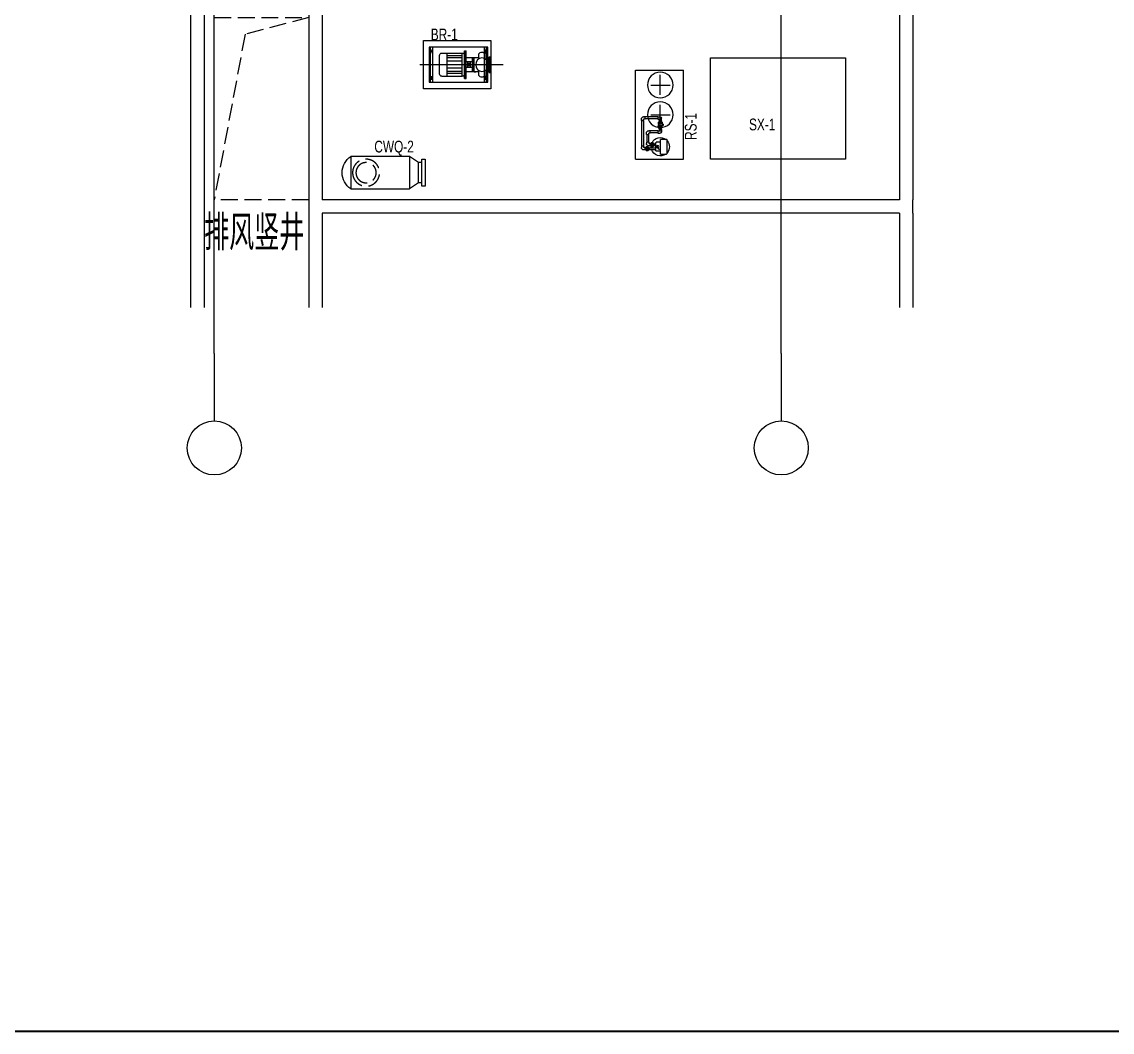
# Model space of a CAD drawing. Extents: x -253824 to 107923, y -224968 to 180578.
# Drawn here: x -191323 to -175171, y 1218 to 16185 of the extents above; entities that cross this region are included whole.
import ezdxf
from ezdxf.enums import TextEntityAlignment as Align

# ---------------------------------------------------------------- set-up
doc = ezdxf.new("R2010")
doc.units = 0
doc.header["$LTSCALE"] = 1000
doc.header["$MEASUREMENT"] = 0
for name, pattern in [('ACAD_ISO04W100', [30, 24, -3, 0, -3]), ('CENTER', [2, 1.25, -0.25, 0.25, -0.25]), ('DASH', [0.35, 0.25, -0.1])]:
    doc.linetypes.add(name, pattern=pattern)
doc.layers.get('0').update_dxf_attribs({"linetype": 'CONTINUOUS'})
doc.layers.add('00AC-空调设备-131', color=131, linetype='CONTINUOUS', lineweight=18)
for name, color, linetype in [('02-TEXT_房间', 7, 'CONTINUOUS'), ('A-TECH_结构', 21, 'CONTINUOUS'), ('A_STR-砌块墙', 121, 'CONTINUOUS'), ('A_STR-砼墙', 51, 'CONTINUOUS'), ('A_STR-砼柱', 51, 'CONTINUOUS'), ('ACS_COM_BZ', 3, 'CONTINUOUS'), ('AXIS', 3, 'CONTINUOUS'), ('AXIS_TEXT', 7, 'CONTINUOUS'), ('DEVICE', 2, 'CONTINUOUS'), ('DOOR_FIRE', 220, 'CONTINUOUS'), ('DOOR_FIRE_TEXT', 7, 'CONTINUOUS'), ('DOTE', 1, 'CONTINUOUS'), ('WALL', 9, 'CONTINUOUS'), ('改造', 7, 'CONTINUOUS'), ('集水坑&', 6, 'CONTINUOUS')]:
    doc.layers.add(name, color=color, linetype=linetype)
doc.layers.add('04-不打印_辅助线', color=165, linetype='CONTINUOUS', plot=False)
doc.styles.add('_TCH_SPACE', font='ros.shx', dxfattribs={"width": 0.75, "height": 5, "bigfont": 'jd.shx'})
doc.styles.add('_TCH_WINDOW', font='ros.shx', dxfattribs={"width": 0.65, "height": 3.5, "bigfont": 'jd.shx'})
doc.styles.add('COMPLEX', font='COMPLEX')
doc.styles.add('HZF', font='ros.shx', dxfattribs={"width": 0.75, "bigfont": 'jd.shx'})

# ---------------------------------------------------------------- blocks, each defined once
blk = doc.blocks.new('图框-A1')
at = {"const_width": 0.5}
blk.add_lwpolyline([(766, 584), (25, 584), (25, 10), (766, 10)], close=True, dxfattribs=at)
blk = doc.blocks.new('12ddddddj')
at = {"layer": '集水坑&', "linetype": 'Continuous'}
h = blk.add_hatch(dxfattribs=at)
h.set_pattern_fill('ANSI31', color=256, scale=50, angle=135)
h.set_pattern_definition([(180, (350, -250), (-7e-15, -79.375), [])])
h.paths.add_polyline_path([(3014056, 294593), (3014756, 294593), (3014756, 293893), (3014056, 293893)])
h.paths.add_polyline_path([(3014056, 293593), (3014756, 293593), (3014756, 292893), (3014056, 292893)])
for points in [[(3015056, 294743), (3013556, 294743), (3013556, 292743), (3015056, 292743)], [(3014056, 294593), (3014756, 294593), (3014756, 293893), (3014056, 293893)], [(3014056, 293593), (3014756, 293593), (3014756, 292893), (3014056, 292893)]]:
    blk.add_lwpolyline(points, close=True, dxfattribs=at)
for centre in [(3013736, 294243), (3013736, 293243)]:
    blk.add_circle(centre, 50, dxfattribs=at)
blk = doc.blocks.new('_AXISO')
blk.add_circle((0, 0), 0.5)
at = {"layer": 'AXIS_TEXT', "style": 'COMPLEX', "width": 1.041667}
blk.add_attdef('A', text='', height=0.56, dxfattribs=at).set_placement((-0.25, -0.28), (0.25, -0.28), align=Align.FIT)
blk = doc.blocks.new('h1')
at = {"layer": 'A-TECH_结构', "linetype": 'DASH'}
for points in [[(-2, -2001), (1398, -2001), (1398, -4700), (-2, -4700), (-2, -2001)], [(1398, -2001), (455, -2250), (-2, -4700)]]:
    blk.add_lwpolyline(points, dxfattribs=at)
at = {"layer": 'A_STR-砌块墙'}
for p, q in [((-1802, 6850), (10348, 6850)), ((-1802, 6850), (-1802, -400)), ((10348, 6450), (10348, 6850)), ((-1602, 6650), (10148, 6650)), ((-1602, 6650), (-1602, -200)), ((10148, 6650), (10148, 6450)), ((10148, 6450), (10348, 6450)), ((10348, 4950), (10148, 4950)), ((10148, 4950), (10148, 1950)), ((10348, 1950), (10348, 4950)), ((10148, 1950), (10148, 1950)), ((10148, 1950), (10148, -300)), ((10348, 1950), (10348, -200)), ((-402, -200), (-1602, -200)), ((10148, -300), (10148, -4700)), ((10373, -200), (10348, -200)), ((10373, -400), (10373, -200)), ((-402, -400), (-1802, -400)), ((-352, -400), (-352, -6299)), ((-152, -400), (-152, -6299)), ((1398, -400), (1398, -4800)), ((1598, -400), (1398, -400)), ((1598, -400), (1598, -4700)), ((10348, -400), (10373, -400)), ((10348, -400), (10348, -4700)), ((1398, -4800), (1398, -6299)), ((10148, -4700), (1598, -4700)), ((10348, -4700), (10348, -4700)), ((10348, -4900), (10348, -4700)), ((10148, -4900), (1598, -4900)), ((1598, -4900), (1598, -6299)), ((10148, -4900), (10148, -6299)), ((10348, -4900), (10348, -4900)), ((10348, -4900), (10348, -6299))]:
    blk.add_line(p, q, dxfattribs=at)
at = {"layer": 'A_STR-砼墙'}
for p, q in [((-402, 2200), (-402, 400)), ((-2, 2200), (-402, 2200)), ((-2, 2200), (-2, 400)), ((2798, 0), (598, 0)), ((2798, -400), (2798, 0)), ((2798, -400), (598, -400))]:
    blk.add_line(p, q, dxfattribs=at)
at = {"layer": 'A_STR-砼柱'}
for p, q in [((598, 400), (-402, 400)), ((-402, 400), (-402, -400)), ((598, -400), (598, 400)), ((8898, 400), (7898, 400)), ((7898, 400), (7898, -400)), ((8898, -400), (8898, 400)), ((-402, -400), (598, -400)), ((7898, -400), (8898, -400))]:
    blk.add_line(p, q, dxfattribs=at)
at = {"layer": 'AXIS'}
for p, q in [((11192, 0), (12192, 0)), ((0, -6977), (0, -7977)), ((8398, -6977), (8398, -7977))]:
    blk.add_line(p, q, dxfattribs=at)
at = {"layer": 'DOOR_FIRE'}
for p, q in [((10248, 6450), (10979, 6450)), ((10248, 6450), (10248, 6412)), ((10248, 6412), (10979, 6412)), ((10979, 6412), (10979, 6450)), ((10248, 4987), (10979, 4987)), ((10248, 4950), (10248, 4987)), ((10248, 4950), (10979, 4950)), ((10979, 4987), (10979, 4950)), ((10373, -300), (10373, -1324)), ((10373, -300), (10425, -300)), ((10425, -300), (10425, -1324)), ((10425, -1324), (10373, -1324))]:
    blk.add_line(p, q, dxfattribs=at)
for centre, radius, start, end in [((10248, 6431), 731, 270, 358.5308), ((10248, 4969), 731, 1.4693, 90), ((10399, -300), 1024, 271.4691, 339.0071)]:
    blk.add_arc(centre, radius, start, end, dxfattribs=at)
at = {"layer": 'DOTE'}
for p, q in [((0, -6977), (0, 7474)), ((8398, -6977), (8398, 7474)), ((-2339, 0), (11192, 0))]:
    blk.add_line(p, q, dxfattribs=at)
at = {"layer": 'AXIS', "xscale": 800, "yscale": 800, "zscale": 800}
for p in [(12592, 0), (0, -8377), (8398, -8377)]:
    blk.add_blockref('_AXISO', p, dxfattribs=at)
at = {"layer": '集水坑&', "color": 1, "linetype": 'Continuous', "xscale": -1, "rotation": 180.0000022069715}
blk.add_blockref('12ddddddj', (-3015158, 299393), dxfattribs=at)
at = {"layer": '02-TEXT_房间', "color": 6, "style": '_TCH_SPACE', "width": 0.75}
blk.add_text('北换热站', height=173.6, rotation=359.1019, dxfattribs=at).set_placement((4192, 2240))
at = {"layer": '02-TEXT_房间', "style": '_TCH_SPACE', "width": 0.75}
blk.add_text('排风竖井', height=520.9, rotation=0, dxfattribs=at).set_placement((-152, -5450))
at = {"layer": '04-不打印_辅助线', "style": '_TCH_SPACE', "width": 0.529412}
blk.add_text('135', height=148.7, rotation=0.0499, dxfattribs=at).set_placement((4455, 2867))
at = {"layer": 'DOOR_FIRE_TEXT', "style": '_TCH_WINDOW'}
for s, height, rotation, width, p in [('甲', 174, 90, 0.65, (9813, 5564)), ('FGM1521', 148.8, 90, 0.458824, (9813, 5216)), ('FM2128', 148.8, 359.9998, 0.458824, (11238, 274)), ('甲', 174, 359.9998, 0.65, (11536, 274))]:
    blk.add_text(s, height=height, rotation=rotation, dxfattribs=dict(at, width=width)).set_placement(p)
blk = doc.blocks.new('beng')
at = {"layer": 'DEVICE', "color": 7}
for p, q in [((65, -300), (65, 300)), ((65, 229), (105, 229)), ((85, 259), (85, 194)), ((105, -300), (105, 300)), ((455, -234), (455, 234)), ((512, -198), (512, 198)), ((789, -198), (789, 198)), ((1054, -300), (1054, 300)), ((1055, 229), (1095, 229)), ((1075, 259), (1075, 194)), ((1095, -300), (1095, 300)), ((0, -134), (0, 134)), ((294, -122), (294, 122)), ((310, -122), (310, 122)), ((326, -122), (326, 122)), ((326, 47), (439, 47)), ((358, -47), (358, 47)), ((358, 22), (408, 22)), ((408, -47), (408, 47)), ((512, 150), (789, 150)), ((512, 115), (789, 115)), ((512, 62), (789, 62)), ((326, -47), (439, -47)), ((358, -22), (408, -22)), ((512, -62), (789, -62)), ((512, -115), (789, -115)), ((512, -150), (789, -150)), ((65, -229), (105, -229)), ((85, -259), (85, -194)), ((1054, -229), (1095, -229)), ((1075, -259), (1075, -194))]:
    blk.add_line(p, q, dxfattribs=at)
at = {"layer": 'DEVICE', "color": 7, "linetype": 'CENTER', "ltscale": 500}
blk.add_line((-241, 0), (1293, 0), dxfattribs=at)
at = {"layer": 'DEVICE', "color": 7}
blk.add_lwpolyline([(40, 300), (1120, 300), (1120, -300), (40, -300)], close=True, dxfattribs=at)
for centre in [(85, 229), (1075, 229), (85, -229), (1075, -229)]:
    blk.add_circle(centre, 8.14, dxfattribs=at)
at = {"layer": 'WALL', "ltscale": 0.2}
for p, q in [((471, 234), (439, 234)), ((439, -234), (439, 234)), ((471, -234), (471, 234)), ((889, 198), (512, 198)), ((16, 134), (-16, 134)), ((-16, -134), (-16, 134)), ((16, -134), (16, 134)), ((89, 96), (16, 96)), ((95, 100), (95, 185)), ((205, 100), (205, 185)), ((439, 122), (205, 122)), ((296, 122), (264, 122)), ((471, -142), (471, 142)), ((930, -157), (930, 157)), ((16, -134), (-16, -134)), ((16, -134), (3, -134)), ((89, -96), (16, -96)), ((95, -185), (95, -100)), ((205, -185), (205, -100)), ((206, -122), (439, -122)), ((296, -122), (264, -122)), ((296, -122), (283, -122)), ((471, -234), (439, -234)), ((471, -234), (458, -234)), ((889, -198), (512, -198))]:
    blk.add_line(p, q, dxfattribs=at)
blk.add_circle((150, 0), 114, dxfattribs=at)
for centre, radius, start, end in [((150, 144), 68.9, 36.4877, 143.5123), ((512, 157), 40.7, 90, 180), ((889, 157), 40.7, 0, 90), ((150, -144), 68.9, 216.4877, 323.5123), ((512, -157), 40.7, 180, 270), ((889, -157), 40.7, 270, 0)]:
    blk.add_arc(centre, radius, start, end, dxfattribs=at)
blk = doc.blocks.new('CWQ')
for p, q in [((-239, 232), (-239, 1101)), ((-239, 1101), (239, 1101)), ((239, 1101), (239, 232)), ((-150, 100), (-239, 232)), ((-239, 232), (239, 232)), ((150, 100), (239, 232)), ((200, 50), (-200, 50)), ((200, 50), (-200, 50)), ((-150, 50), (-150, 100)), ((150, 100), (-150, 100)), ((150, 50), (150, 100))]:
    blk.add_line(p, q)
blk.add_lwpolyline([(-200, 50), (-200, 0), (200, 0), (200, 50)])
blk.add_lwpolyline([(-200, 50), (-200, 0), (200, 0), (200, 50)])
at = {"linetype": 'DASH'}
for radius in [200, 150]:
    blk.add_circle((0, 876), radius, dxfattribs=at)
blk.add_arc((0, 946), 285, 33.0026, 146.9974)
blk = doc.blocks.new('A$C1A1A00B8')
at = {"layer": '00AC-空调设备-131', "color": 8, "lineweight": -3}
for p, q in [((300, 914), (300, 0)), ((2000, 914), (300, 914)), ((2000, 914), (2000, 0)), ((2000, 0), (300, 0))]:
    blk.add_line(p, q, dxfattribs=at)
at = {"layer": '00AC-空调设备-131', "lineweight": -3}
for p, q in [((1190, 732, 0), (1190, 758, 0)), ((1234, 732, 0), (1190, 732, 0)), ((1195, 490, 0), (1195, 732, 0)), ((1230, 490, 0), (1230, 732, 0)), ((1261, 802, 0), (1234, 802, 0)), ((1234, 732, 0), (1234, 758, 0)), ((1261, 758, 0), (1234, 758, 0)), ((1261, 802, 0), (1261, 758, 0)), ((1261, 797, 0), (1753, 797, 0)), ((1261, 762, 0), (1753, 762, 0)), ((1458, 634, 0), (1458, 661, 0)), ((1501, 634, 0), (1458, 634, 0)), ((1462, 490, 0), (1462, 634, 0)), ((1497, 490, 0), (1497, 634, 0)), ((1528, 704, 0), (1501, 704, 0)), ((1528, 661, 0), (1501, 661, 0)), ((1501, 634, 0), (1501, 661, 0)), ((1528, 704, 0), (1528, 661, 0)), ((1528, 700, 0), (1676, 700, 0)), ((1528, 665, 0), (1676, 665, 0)), ((1676, 661, 0), (1676, 704, 0)), ((1676, 704, 0), (1702, 704, 0)), ((1676, 661, 0), (1702, 661, 0)), ((1702, 633, 0), (1702, 661, 0)), ((1702, 612, 0), (1702, 633, 0)), ((1702, 633, 0), (1746, 633, 0)), ((1746, 633, 0), (1702, 633, 0)), ((1708, 556, 0), (1708, 633, 0)), ((1724, 556, 0), (1724, 633, 0)), ((1740, 556, 0), (1740, 633, 0)), ((1746, 633, 0), (1746, 661, 0)), ((1746, 612, 0), (1746, 633, 0)), ((1753, 758, 0), (1753, 802, 0)), ((1753, 802, 0), (1779, 802, 0)), ((1753, 758, 0), (1779, 758, 0)), ((1762, 678, 0), (1762, 710, 0)), ((1762, 710, 0), (1839, 710, 0)), ((1765, 675, 0), (1762, 678, 0)), ((1765, 675, 0), (1837, 675, 0)), ((1771, 675, 0), (1771, 710, 0)), ((1779, 731, 0), (1779, 758, 0)), ((1779, 710, 0), (1779, 731, 0)), ((1779, 731, 0), (1823, 731, 0)), ((1823, 731, 0), (1779, 731, 0)), ((1779, 654, 0), (1779, 675, 0)), ((1779, 654, 0), (1823, 654, 0)), ((1783, 654, 0), (1783, 524, 0)), ((1785, 654, 0), (1785, 731, 0)), ((1801, 654, 0), (1801, 731, 0)), ((1817, 654, 0), (1817, 731, 0)), ((1818, 654, 0), (1818, 524, 0)), ((1823, 731, 0), (1823, 758, 0)), ((1823, 710, 0), (1823, 731, 0)), ((1823, 654, 0), (1823, 675, 0)), ((1831, 675, 0), (1831, 710, 0)), ((1839, 678, 0), (1837, 675, 0)), ((1839, 678, 0), (1839, 710, 0)), ((1190, 490, 0), (1234, 490, 0)), ((1190, 490, 0), (1190, 441, 0)), ((1257, 419, 0), (1212, 419, 0)), ((1234, 490, 0), (1234, 441, 0)), ((1257, 463, 0), (1234, 463, 0)), ((1257, 463, 0), (1257, 419, 0)), ((1257, 459, 0), (1271, 459, 0)), ((1257, 424, 0), (1271, 424, 0)), ((1271, 463, 0), (1292, 463, 0)), ((1271, 419, 0), (1271, 463, 0)), ((1271, 457, 0), (1327, 457, 0)), ((1271, 441, 0), (1327, 441, 0)), ((1271, 425, 0), (1327, 425, 0)), ((1271, 419, 0), (1292, 419, 0)), ((1295, 480, 0), (1292, 477, 0)), ((1292, 405, 0), (1292, 477, 0)), ((1292, 471, 0), (1327, 471, 0)), ((1295, 480, 0), (1327, 480, 0)), ((1327, 403, 0), (1327, 480, 0)), ((1397, 480, 0), (1365, 480, 0)), ((1365, 403, 0), (1365, 480, 0)), ((1400, 471, 0), (1365, 471, 0)), ((1421, 457, 0), (1365, 457, 0)), ((1421, 441, 0), (1365, 441, 0)), ((1421, 425, 0), (1365, 425, 0)), ((1397, 480, 0), (1400, 477, 0)), ((1400, 405, 0), (1400, 477, 0)), ((1421, 463, 0), (1400, 463, 0)), ((1421, 419, 0), (1400, 419, 0)), ((1421, 463, 0), (1421, 419, 0)), ((1421, 459, 0), (1435, 459, 0)), ((1421, 424, 0), (1435, 424, 0)), ((1435, 463, 0), (1458, 463, 0)), ((1435, 463, 0), (1435, 419, 0)), ((1435, 419, 0), (1479, 419, 0)), ((1458, 490, 0), (1501, 490, 0)), ((1458, 490, 0), (1458, 441, 0)), ((1501, 490, 0), (1501, 441, 0)), ((1902, 435, 0), (1622, 435, 0)), ((1678, 435, 0), (1678, 517, 0)), ((1685, 612, 0), (1762, 612, 0)), ((1685, 580, 0), (1685, 612, 0)), ((1688, 577, 0), (1685, 580, 0)), ((1839, 524, 0), (1685, 524, 0)), ((1688, 577, 0), (1760, 577, 0)), ((1694, 577, 0), (1694, 612, 0)), ((1702, 556, 0), (1702, 577, 0)), ((1702, 556, 0), (1746, 556, 0)), ((1706, 556, 0), (1706, 524, 0)), ((1741, 556, 0), (1741, 524, 0)), ((1746, 556, 0), (1746, 577, 0)), ((1754, 577, 0), (1754, 612, 0)), ((1762, 580, 0), (1760, 577, 0)), ((1762, 580, 0), (1762, 612, 0)), ((1846, 435, 0), (1846, 517, 0)), ((1292, 411, 0), (1327, 411, 0)), ((1292, 405, 0), (1295, 403, 0)), ((1295, 403, 0), (1327, 403, 0)), ((1335, 384, 0), (1333, 393, 0)), ((1333, 393, 0), (1359, 393, 0)), ((1335, 384, 0), (1357, 384, 0)), ((1339, 407, 0), (1339, 393, 0)), ((1353, 407, 0), (1353, 393, 0)), ((1357, 384, 0), (1359, 393, 0)), ((1400, 411, 0), (1365, 411, 0)), ((1397, 403, 0), (1365, 403, 0)), ((1400, 405, 0), (1397, 403, 0))]:
    blk.add_line(p, q, dxfattribs=at)
at = {"layer": '00AC-空调设备-131', "linetype": 'ACAD_ISO04W100', "lineweight": -3, "ltscale": 3}
for p, q in [((775, 441, 0), (394, 441, 0)), ((585, 622, 0), (585, 254, 0)), ((1343, 441, 0), (962, 441, 0)), ((1152, 622, 0), (1152, 254, 0))]:
    blk.add_line(p, q, dxfattribs=at)
at = {"layer": '00AC-空调设备-131', "lineweight": -3, "elevation": 0}
blk.add_lwpolyline([(1902, 435), (1902, 323, -0.414214), (1888, 309), (1636, 309, -0.414214), (1622, 323), (1622, 435)], format="xyb", dxfattribs=at)
at = {"layer": '00AC-空调设备-131', "lineweight": -3}
for centre, radius in [((585, 441, 0), 245), ((1152, 441, 0), 245), ((1762, 492, 0), 24.6), ((1762, 492, 0), 3.24)]:
    blk.add_circle(centre, radius, dxfattribs=at)
for centre, radius, start, end in [((1234, 758, 0), 43.4, 90, 180), ((1501, 661, 0), 43.4, 90, 180), ((1702, 661, 0), 43.4, 0, 90), ((1779, 758, 0), 43.4, 0, 90), ((1212, 441, 0), 21.7, 180, 0), ((1346, 441, 0), 34.4, 56.6676, 123.3324), ((1479, 441, 0), 21.7, 180, 0), ((1762, 441, 0), 175, 116.1039, 216.8699), ((1685, 517, 0), 7, 90, 180), ((1762, 441, 0), 175, 83.1079, 95.5089), ((1762, 441, 0), 175, 323.1301, 71.3371), ((1839, 517, 0), 7, 0, 90), ((1346, 441, 0), 34.4, 236.6676, 303.3324), ((1762, 441, 0), 175, 228.9216, 311.0784)]:
    blk.add_arc(centre, radius, start, end, dxfattribs=at)
blk.add_open_spline([(1816, 435, 0), (1815, 446, 0), (1808, 476, 0), (1780, 486, 0), (1762, 492, 0)], degree=3, knots=[3.239693, 3.239693, 3.239693, 3.239693, 26.74775, 62.73993, 62.73993, 62.73993, 62.73993], dxfattribs=at)

msp = doc.modelspace()

# ---------------------------------------------------------------- linework, layer by layer
at = {"layer": 'ACS_COM_BZ', "color": 8}
msp.add_lwpolyline([(-185373, 15910), (-184373, 15910), (-184373, 15190), (-185373, 15190), (-185373, 15910)], dxfattribs=at)
at = {"layer": 'ACS_COM_BZ'}
msp.add_lwpolyline([(-179123, 15650), (-179123, 14150), (-181123, 14150), (-181123, 15650)], close=True, dxfattribs=at)

# ---------------------------------------------------------------- block references
at = {"xscale": 50, "yscale": 50, "zscale": 50}
msp.add_blockref('图框-A1', (-211773, 731), dxfattribs=at)
msp.add_blockref('h1', (-188471, 18250))
at = {"xscale": -0.805, "yscale": 0.87}
msp.add_blockref('beng', (-184386, 15550), dxfattribs=at)
at = {"xscale": -1, "rotation": 90}
msp.add_blockref('CWQ', (-185347, 13950), dxfattribs=at)
at = {"layer": '00AC-空调设备-131', "xscale": -0.776471, "yscale": 0.776471, "zscale": 0.776471, "rotation": 90}
msp.add_blockref('A$C1A1A00B8', (-181523, 15703), dxfattribs=at)

# ---------------------------------------------------------------- texts
at = {"layer": '改造', "color": 6, "style": 'HZF', "width": 0.75}
for s, p in [('BR-1', (-185265, 15910)), ('SX-1', (-180551, 14577)), ('CWQ-2', (-186101, 14249))]:
    msp.add_text(s, height=175, dxfattribs=at).set_placement(p)
msp.add_text('RS-1', height=175, rotation=90, dxfattribs=at).set_placement((-181326, 14435))

doc.saveas('drawing.dxf')
